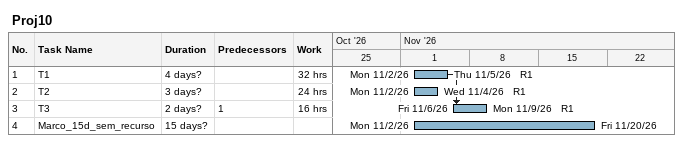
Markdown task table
Proj10

| ID | Task | Duration | Start | Finish | Predecessors | Resources | Work (h) |
|---|---|---|---|---|---|---|---|
| 1 | T1 | 4d? | 2026-11-02 | 2026-11-05 |  | R1 | 32 |
| 2 | T2 | 3d? | 2026-11-02 | 2026-11-04 |  | R1 | 24 |
| 3 | T3 | 2d? | 2026-11-06 | 2026-11-09 | 1 | R1 | 16 |
| 4 | Marco_15d_sem_recurso | 15d? | 2026-11-02 | 2026-11-20 |  |  |  |
